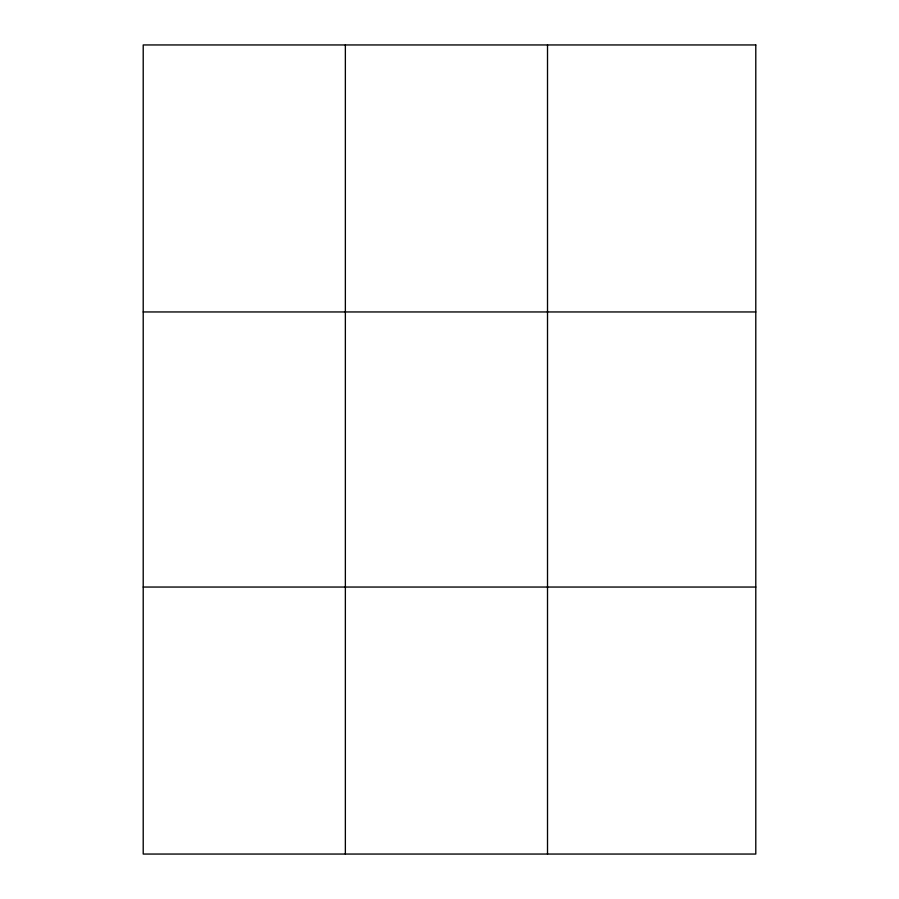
<?xml version="1.0" encoding="UTF-8"?>
<svg xmlns="http://www.w3.org/2000/svg" width="899" height="899" viewBox="0 0 899 899"><rect width="100%" height="100%" fill="white"/><g stroke="black" fill="none" stroke-linecap="round" stroke-linejoin="round"><path stroke-width="1.35" d="M345.362 854.05L345.362 44.95M547.513 854.05L547.513 44.95M143.211 311.953L755.789 311.953M143.211 587.047L755.789 587.047M755.789 44.95L755.789 854.05L143.211 854.05L143.211 44.95L755.789 44.95"/></g></svg>
